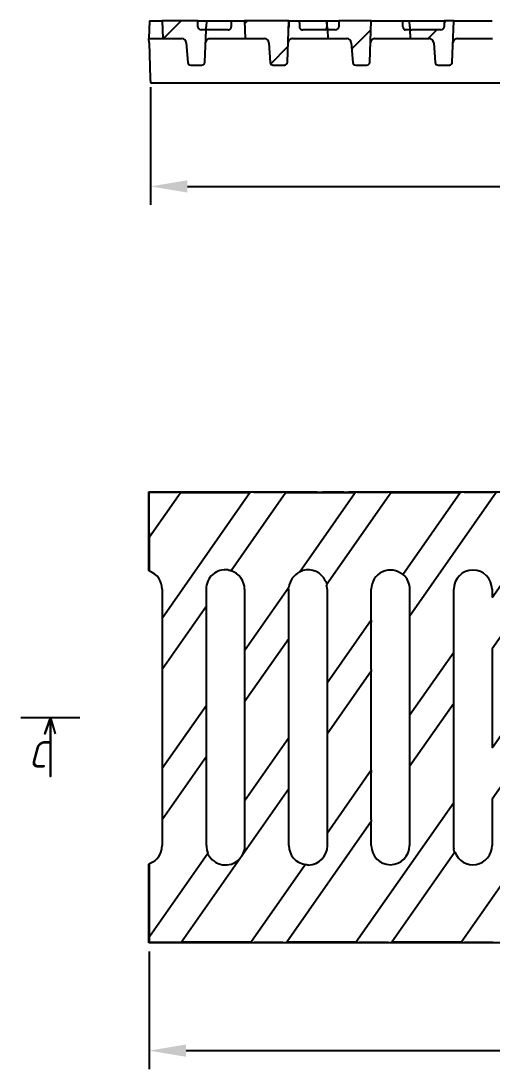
# Model space of a CAD drawing. Header units: millimetres. Extents: x 29006 to 29645, y 5570 to 5801.
# Drawn here: x 29163.6 to 29195.6, y 5722.7 to 5793.9 of the extents above; entities that cross this region are included whole.
import ezdxf

# ---------------------------------------------------------------- set-up
doc = ezdxf.new("R2010")
doc.units = ezdxf.units.MM
doc.styles.add('GOST-2.304_Type-B_italic', font='')
doc.styles.get('GOST-2.304_Type-B_italic').set_extended_font_data('GOST Common', italic=True)
doc.dimstyles.new('ISO-25', dxfattribs={"dimtxt": 2.5, "dimasz": 2.5, "dimexe": 1.25, "dimexo": 0.625, "dimtad": 1, "dimtoh": 1, "dimtxsty": 'GOST-2.304_Type-B_italic', "dimcen": 2.5, "dimadec": 0, "dimazin": 0, "dimtfac": 1, "dimtmove": 0, "dimatfit": 3, "dimfxl": 1, "dimarcsym": 0})

# ---------------------------------------------------------------- blocks, each defined once
blk = doc.blocks.new('*D35')
at = {"color": 0, "lineweight": -2, "transparency": 16777216}
for p, q in [((29172.349, 5730.704), (29172.349, 5722.716)), ((29272.328, 5730.662), (29272.328, 5722.716)), ((29174.849, 5723.966), (29269.828, 5723.966))]:
    blk.add_line(p, q, dxfattribs=at)
at = {"color": 0, "transparency": 16777216}
for points in [[(29174.849, 5724.383), (29174.849, 5723.549), (29172.349, 5723.966)], [(29269.828, 5724.383), (29269.828, 5723.549), (29272.328, 5723.966)]]:
    blk.add_solid(points, dxfattribs=at)
at = {"layer": 'Defpoints', "color": 0, "transparency": 16777216}
for p in [(29172.349, 5731.329), (29272.328, 5731.287), (29272.328, 5723.966)]:
    blk.add_point(p, dxfattribs=at)
at = {"color": 0, "transparency": 16777216, "insert": (29222.339, 5725.841), "char_height": 2.5, "attachment_point": 5, "style": 'GOST-2.304_Type-B_italic'}
blk.add_mtext('500', dxfattribs=at)
blk = doc.blocks.new('*D16')
at = {"color": 0, "lineweight": -2, "transparency": 16777216}
for p, q in [((29172.444, 5789.367), (29172.444, 5781.379)), ((29272.423, 5789.325), (29272.423, 5781.379)), ((29174.944, 5782.629), (29269.923, 5782.629))]:
    blk.add_line(p, q, dxfattribs=at)
at = {"color": 0, "transparency": 16777216}
for points in [[(29174.944, 5783.046), (29174.944, 5782.212), (29172.444, 5782.629)], [(29269.923, 5783.046), (29269.923, 5782.212), (29272.423, 5782.629)]]:
    blk.add_solid(points, dxfattribs=at)
at = {"layer": 'Defpoints', "color": 0, "transparency": 16777216}
for p in [(29172.444, 5789.992), (29272.423, 5789.95), (29272.423, 5782.629)]:
    blk.add_point(p, dxfattribs=at)
at = {"color": 0, "transparency": 16777216, "insert": (29222.433, 5784.504), "char_height": 2.5, "attachment_point": 5, "style": 'GOST-2.304_Type-B_italic'}
blk.add_mtext('500', dxfattribs=at)

msp = doc.modelspace()

# ---------------------------------------------------------------- linework, layer by layer
at = {"color": 0}
for p, q in [((29172.37, 5793.86), (29172.328, 5792.66)), ((29172.37, 5793.86), (29173.228, 5793.86)), ((29173.228, 5793.86), (29173.27, 5792.66)), ((29175.648, 5793.86), (29173.228, 5793.86)), ((29175.648, 5793.46), (29175.648, 5793.86)), ((29175.648, 5793.86), (29176.228, 5793.86)), ((29176.207, 5793.26), (29175.892, 5793.26)), ((29176.13, 5791.053), (29176.207, 5793.26)), ((29176.207, 5793.26), (29176.214, 5793.46)), ((29177.713, 5793.26), (29176.207, 5793.26)), ((29176.228, 5793.86), (29176.214, 5793.46)), ((29176.228, 5793.86), (29177.911, 5793.86)), ((29177.713, 5793.26), (29177.726, 5793.26)), ((29177.726, 5793.26), (29177.74, 5793.262)), ((29177.74, 5793.262), (29177.753, 5793.263)), ((29177.753, 5793.263), (29177.766, 5793.266)), ((29177.766, 5793.266), (29177.78, 5793.27)), ((29177.78, 5793.27), (29177.793, 5793.274)), ((29177.793, 5793.274), (29177.805, 5793.279)), ((29177.805, 5793.279), (29177.817, 5793.285)), ((29177.817, 5793.285), (29177.829, 5793.292)), ((29177.829, 5793.292), (29177.84, 5793.299)), ((29177.84, 5793.299), (29177.85, 5793.307)), ((29177.85, 5793.307), (29177.86, 5793.316)), ((29177.86, 5793.316), (29177.869, 5793.325)), ((29177.869, 5793.325), (29177.878, 5793.335)), ((29177.878, 5793.335), (29177.886, 5793.345)), ((29177.886, 5793.345), (29177.893, 5793.357)), ((29177.893, 5793.357), (29177.899, 5793.369)), ((29177.899, 5793.369), (29177.905, 5793.381)), ((29177.905, 5793.381), (29177.91, 5793.394)), ((29177.91, 5793.394), (29177.914, 5793.407)), ((29177.911, 5793.86), (29178.828, 5793.86)), ((29177.911, 5793.86), (29177.92, 5793.46)), ((29177.914, 5793.407), (29177.917, 5793.42)), ((29177.917, 5793.42), (29177.919, 5793.434)), ((29177.919, 5793.434), (29177.92, 5793.447)), ((29177.92, 5793.447), (29177.92, 5793.46)), ((29181.828, 5793.86), (29178.828, 5793.86)), ((29178.828, 5793.86), (29178.87, 5792.66)), ((29181.73, 5791.053), (29181.828, 5793.86)), ((29181.808, 5793.29), (29181.809, 5793.293)), ((29181.808, 5793.287), (29181.808, 5793.29)), ((29181.808, 5793.284), (29181.808, 5793.287)), ((29181.808, 5793.281), (29181.808, 5793.284)), ((29181.808, 5793.278), (29181.808, 5793.281)), ((29181.809, 5793.3), (29181.81, 5793.304)), ((29181.809, 5793.297), (29181.809, 5793.3)), ((29181.809, 5793.293), (29181.809, 5793.297)), ((29181.81, 5793.311), (29181.811, 5793.315)), ((29181.81, 5793.307), (29181.81, 5793.311)), ((29181.81, 5793.304), (29181.81, 5793.307)), ((29181.811, 5793.32), (29181.812, 5793.324)), ((29181.811, 5793.315), (29181.811, 5793.32)), ((29181.812, 5793.332), (29181.813, 5793.337)), ((29181.812, 5793.328), (29181.812, 5793.332)), ((29181.812, 5793.324), (29181.812, 5793.328)), ((29181.813, 5793.342), (29181.814, 5793.346)), ((29181.813, 5793.337), (29181.813, 5793.342)), ((29181.814, 5793.356), (29181.815, 5793.362)), ((29181.814, 5793.351), (29181.814, 5793.356)), ((29181.814, 5793.346), (29181.814, 5793.351)), ((29181.815, 5793.373), (29181.816, 5793.378)), ((29181.815, 5793.367), (29181.815, 5793.373)), ((29181.815, 5793.362), (29181.815, 5793.367)), ((29181.817, 5793.419), (29181.816, 5793.399)), ((29181.816, 5793.399), (29181.816, 5793.378)), ((29181.818, 5793.44), (29181.817, 5793.419)), ((29181.819, 5793.46), (29181.818, 5793.44)), ((29181.82, 5793.481), (29181.819, 5793.46)), ((29181.821, 5793.521), (29181.82, 5793.501)), ((29181.82, 5793.501), (29181.82, 5793.481)), ((29181.822, 5793.542), (29181.821, 5793.521)), ((29181.823, 5793.562), (29181.822, 5793.542)), ((29181.824, 5793.582), (29181.823, 5793.562)), ((29181.825, 5793.602), (29181.824, 5793.582)), ((29181.826, 5793.642), (29181.825, 5793.622)), ((29181.825, 5793.622), (29181.825, 5793.602)), ((29181.827, 5793.662), (29181.826, 5793.642)), ((29181.828, 5793.682), (29181.827, 5793.662)), ((29181.828, 5793.86), (29181.835, 5793.86)), ((29181.829, 5793.702), (29181.828, 5793.682)), ((29181.83, 5793.742), (29181.829, 5793.722)), ((29181.829, 5793.722), (29181.829, 5793.702)), ((29181.831, 5793.762), (29181.83, 5793.742)), ((29181.832, 5793.781), (29181.831, 5793.762)), ((29181.833, 5793.801), (29181.832, 5793.781)), ((29181.834, 5793.84), (29181.833, 5793.821)), ((29181.833, 5793.821), (29181.833, 5793.801)), ((29181.835, 5793.86), (29181.834, 5793.84)), ((29181.835, 5793.86), (29182.558, 5793.86)), ((29182.558, 5793.86), (29184.393, 5793.86)), ((29182.559, 5793.84), (29182.558, 5793.86)), ((29182.56, 5793.821), (29182.559, 5793.84)), ((29182.561, 5793.801), (29182.56, 5793.821)), ((29182.562, 5793.781), (29182.561, 5793.801)), ((29182.562, 5793.762), (29182.562, 5793.781)), ((29182.563, 5793.742), (29182.562, 5793.762)), ((29182.564, 5793.722), (29182.563, 5793.742)), ((29182.565, 5793.702), (29182.564, 5793.722)), ((29182.566, 5793.682), (29182.565, 5793.702)), ((29182.567, 5793.662), (29182.566, 5793.682)), ((29182.567, 5793.642), (29182.567, 5793.662)), ((29182.568, 5793.622), (29182.567, 5793.642)), ((29182.569, 5793.602), (29182.568, 5793.622)), ((29182.57, 5793.582), (29182.569, 5793.602)), ((29182.571, 5793.562), (29182.57, 5793.582)), ((29182.571, 5793.542), (29182.571, 5793.562)), ((29182.572, 5793.521), (29182.571, 5793.542)), ((29182.573, 5793.501), (29182.572, 5793.521)), ((29182.574, 5793.481), (29182.573, 5793.501)), ((29182.575, 5793.46), (29182.574, 5793.481)), ((29182.575, 5793.44), (29182.575, 5793.46)), ((29182.576, 5793.419), (29182.575, 5793.44)), ((29182.577, 5793.399), (29182.576, 5793.419)), ((29182.578, 5793.378), (29182.577, 5793.399)), ((29182.578, 5793.378), (29182.579, 5793.369)), ((29182.579, 5793.369), (29182.581, 5793.36)), ((29182.581, 5793.36), (29182.584, 5793.352)), ((29182.584, 5793.352), (29182.588, 5793.344)), ((29182.588, 5793.344), (29182.593, 5793.336)), ((29182.593, 5793.336), (29182.598, 5793.329)), ((29182.598, 5793.329), (29182.604, 5793.323)), ((29182.604, 5793.323), (29182.611, 5793.316)), ((29182.611, 5793.316), (29182.618, 5793.31)), ((29182.618, 5793.31), (29182.626, 5793.304)), ((29182.626, 5793.304), (29182.634, 5793.299)), ((29182.634, 5793.299), (29182.643, 5793.294)), ((29182.643, 5793.294), (29182.652, 5793.289)), ((29182.652, 5793.289), (29182.662, 5793.284)), ((29182.662, 5793.284), (29182.672, 5793.28)), ((29182.672, 5793.28), (29182.683, 5793.276)), ((29182.683, 5793.276), (29182.694, 5793.272)), ((29182.694, 5793.272), (29182.705, 5793.269)), ((29182.705, 5793.269), (29182.716, 5793.266)), ((29182.716, 5793.266), (29182.728, 5793.264)), ((29182.728, 5793.264), (29182.74, 5793.262)), ((29182.74, 5793.262), (29182.752, 5793.261)), ((29182.752, 5793.261), (29182.764, 5793.26)), ((29182.764, 5793.26), (29182.776, 5793.26)), ((29184.326, 5793.26), (29182.776, 5793.26)), ((29184.326, 5793.26), (29184.332, 5793.26)), ((29184.332, 5793.26), (29184.338, 5793.262)), ((29184.338, 5793.262), (29184.344, 5793.264)), ((29184.344, 5793.264), (29184.349, 5793.266)), ((29184.349, 5793.266), (29184.355, 5793.27)), ((29184.355, 5793.27), (29184.36, 5793.274)), ((29184.36, 5793.274), (29184.365, 5793.279)), ((29184.365, 5793.279), (29184.369, 5793.285)), ((29184.369, 5793.285), (29184.374, 5793.291)), ((29184.374, 5793.291), (29184.378, 5793.298)), ((29184.378, 5793.298), (29184.382, 5793.306)), ((29184.382, 5793.306), (29184.385, 5793.314)), ((29184.385, 5793.314), (29184.388, 5793.323)), ((29184.388, 5793.323), (29184.391, 5793.333)), ((29184.391, 5793.333), (29184.393, 5793.343)), ((29184.393, 5793.86), (29184.428, 5793.86)), ((29184.393, 5793.86), (29184.393, 5793.844)), ((29184.393, 5793.844), (29184.393, 5793.827)), ((29184.393, 5793.827), (29184.394, 5793.81)), ((29184.393, 5793.343), (29184.396, 5793.354)), ((29184.394, 5793.81), (29184.394, 5793.794)), ((29184.394, 5793.794), (29184.395, 5793.777)), ((29184.395, 5793.777), (29184.395, 5793.761)), ((29184.395, 5793.761), (29184.396, 5793.744)), ((29184.396, 5793.744), (29184.396, 5793.728)), ((29184.396, 5793.728), (29184.397, 5793.711)), ((29184.396, 5793.354), (29184.398, 5793.365)), ((29184.397, 5793.711), (29184.397, 5793.694)), ((29184.397, 5793.694), (29184.397, 5793.678)), ((29184.397, 5793.678), (29184.398, 5793.661)), ((29184.398, 5793.661), (29184.398, 5793.644)), ((29184.398, 5793.644), (29184.399, 5793.628)), ((29184.398, 5793.365), (29184.4, 5793.378)), ((29184.399, 5793.628), (29184.399, 5793.611)), ((29184.399, 5793.611), (29184.4, 5793.594)), ((29184.4, 5793.594), (29184.4, 5793.578)), ((29184.4, 5793.578), (29184.401, 5793.561)), ((29184.4, 5793.378), (29184.401, 5793.391)), ((29184.401, 5793.561), (29184.401, 5793.544)), ((29184.401, 5793.544), (29184.401, 5793.527)), ((29184.401, 5793.527), (29184.402, 5793.51)), ((29184.401, 5793.391), (29184.402, 5793.404)), ((29184.402, 5793.51), (29184.402, 5793.494)), ((29184.402, 5793.494), (29184.403, 5793.477)), ((29184.402, 5793.404), (29184.403, 5793.418)), ((29184.403, 5793.477), (29184.403, 5793.46)), ((29184.403, 5793.446), (29184.403, 5793.46)), ((29184.403, 5793.432), (29184.403, 5793.446)), ((29184.403, 5793.418), (29184.403, 5793.432)), ((29184.428, 5793.86), (29185.23, 5793.86)), ((29184.442, 5793.46), (29184.428, 5793.86)), ((29184.442, 5793.46), (29184.449, 5793.26)), ((29184.986, 5793.26), (29184.449, 5793.26)), ((29184.449, 5793.26), (29184.47, 5792.66)), ((29187.428, 5793.86), (29185.23, 5793.86)), ((29185.23, 5793.86), (29185.23, 5793.46)), ((29187.33, 5791.053), (29187.428, 5793.86)), ((29187.428, 5793.86), (29189.572, 5793.86)), ((29189.572, 5793.86), (29190.028, 5793.86)), ((29189.58, 5793.46), (29189.572, 5793.86)), ((29189.58, 5793.46), (29189.581, 5793.447)), ((29189.581, 5793.447), (29189.582, 5793.434)), ((29189.582, 5793.434), (29189.584, 5793.421)), ((29189.584, 5793.421), (29189.587, 5793.408)), ((29189.587, 5793.408), (29189.59, 5793.396)), ((29189.59, 5793.396), (29189.594, 5793.383)), ((29189.594, 5793.383), (29189.598, 5793.371)), ((29189.598, 5793.371), (29189.603, 5793.359)), ((29189.603, 5793.359), (29189.609, 5793.348)), ((29189.609, 5793.348), (29189.615, 5793.337)), ((29189.615, 5793.337), (29189.621, 5793.327)), ((29189.621, 5793.327), (29189.628, 5793.318)), ((29189.628, 5793.318), (29189.635, 5793.309)), ((29189.635, 5793.309), (29189.642, 5793.301)), ((29189.642, 5793.301), (29189.65, 5793.294)), ((29189.65, 5793.294), (29189.659, 5793.287)), ((29189.659, 5793.287), (29189.667, 5793.28)), ((29189.667, 5793.28), (29189.676, 5793.275)), ((29189.676, 5793.275), (29189.685, 5793.27)), ((29189.685, 5793.27), (29189.694, 5793.267)), ((29189.694, 5793.267), (29189.702, 5793.264)), ((29189.702, 5793.264), (29189.711, 5793.262)), ((29189.711, 5793.262), (29189.72, 5793.26)), ((29189.72, 5793.26), (29189.728, 5793.26)), ((29190.049, 5793.26), (29189.728, 5793.26)), ((29190.028, 5793.86), (29192.37, 5793.86)), ((29190.042, 5793.46), (29190.028, 5793.86)), ((29190.042, 5793.46), (29190.048, 5793.288)), ((29190.048, 5793.288), (29190.07, 5792.66)), ((29192.126, 5793.26), (29190.173, 5793.26)), ((29193.028, 5793.86), (29192.37, 5793.86)), ((29192.37, 5793.86), (29192.37, 5793.46)), ((29192.93, 5791.053), (29193.028, 5793.86)), ((29193.028, 5793.86), (29195.628, 5793.86)), ((29172.328, 5792.66), (29173.27, 5792.66)), ((29172.338, 5792.371), (29172.328, 5792.66)), ((29173.27, 5792.66), (29174.568, 5792.66)), ((29176.245, 5792.552), (29176.234, 5792.537)), ((29176.258, 5792.567), (29176.245, 5792.552)), ((29176.272, 5792.58), (29176.258, 5792.567)), ((29176.287, 5792.593), (29176.272, 5792.58)), ((29176.303, 5792.605), (29176.287, 5792.593)), ((29176.32, 5792.616), (29176.303, 5792.605)), ((29176.337, 5792.626), (29176.32, 5792.616)), ((29176.356, 5792.635), (29176.337, 5792.626)), ((29176.375, 5792.643), (29176.356, 5792.635)), ((29176.395, 5792.649), (29176.375, 5792.643)), ((29176.414, 5792.654), (29176.395, 5792.649)), ((29176.435, 5792.657), (29176.414, 5792.654)), ((29176.455, 5792.659), (29176.435, 5792.657)), ((29176.476, 5792.66), (29176.455, 5792.659)), ((29176.476, 5792.66), (29178.87, 5792.66)), ((29178.87, 5792.66), (29180.168, 5792.66)), ((29181.845, 5792.552), (29181.834, 5792.537)), ((29181.858, 5792.567), (29181.845, 5792.552)), ((29181.872, 5792.58), (29181.858, 5792.567)), ((29181.887, 5792.593), (29181.872, 5792.58)), ((29181.903, 5792.605), (29181.887, 5792.593)), ((29181.92, 5792.616), (29181.903, 5792.605)), ((29181.937, 5792.626), (29181.92, 5792.616)), ((29181.956, 5792.635), (29181.937, 5792.626)), ((29181.975, 5792.643), (29181.956, 5792.635)), ((29181.995, 5792.649), (29181.975, 5792.643)), ((29182.014, 5792.654), (29181.995, 5792.649)), ((29182.035, 5792.657), (29182.014, 5792.654)), ((29182.055, 5792.659), (29182.035, 5792.657)), ((29182.076, 5792.66), (29182.055, 5792.659)), ((29182.076, 5792.66), (29184.47, 5792.66)), ((29184.47, 5792.66), (29185.768, 5792.66)), ((29187.445, 5792.552), (29187.434, 5792.537)), ((29187.458, 5792.567), (29187.445, 5792.552)), ((29187.472, 5792.58), (29187.458, 5792.567)), ((29187.487, 5792.593), (29187.472, 5792.58)), ((29187.503, 5792.605), (29187.487, 5792.593)), ((29187.52, 5792.616), (29187.503, 5792.605)), ((29187.538, 5792.626), (29187.52, 5792.616)), ((29187.556, 5792.635), (29187.538, 5792.626)), ((29187.575, 5792.643), (29187.556, 5792.635)), ((29187.595, 5792.649), (29187.575, 5792.643)), ((29187.614, 5792.654), (29187.595, 5792.649)), ((29187.635, 5792.657), (29187.614, 5792.654)), ((29187.655, 5792.659), (29187.635, 5792.657)), ((29187.676, 5792.66), (29187.655, 5792.659)), ((29187.676, 5792.66), (29190.07, 5792.66)), ((29190.07, 5792.66), (29191.368, 5792.66)), ((29193.045, 5792.552), (29193.034, 5792.537)), ((29193.058, 5792.567), (29193.045, 5792.552)), ((29193.072, 5792.58), (29193.058, 5792.567)), ((29193.087, 5792.593), (29193.072, 5792.58)), ((29193.103, 5792.605), (29193.087, 5792.593)), ((29193.12, 5792.616), (29193.103, 5792.605)), ((29193.138, 5792.626), (29193.12, 5792.616)), ((29193.156, 5792.635), (29193.138, 5792.626)), ((29193.175, 5792.643), (29193.156, 5792.635)), ((29193.195, 5792.649), (29193.175, 5792.643)), ((29193.214, 5792.654), (29193.195, 5792.649)), ((29193.235, 5792.657), (29193.214, 5792.654)), ((29193.255, 5792.659), (29193.235, 5792.657)), ((29193.276, 5792.66), (29193.255, 5792.659)), ((29193.276, 5792.66), (29195.67, 5792.66)), ((29172.338, 5792.371), (29172.423, 5789.95)), ((29174.867, 5792.383), (29174.969, 5791.045)), ((29176.177, 5792.388), (29176.176, 5792.371)), ((29176.179, 5792.406), (29176.177, 5792.388)), ((29176.182, 5792.423), (29176.179, 5792.406)), ((29176.187, 5792.44), (29176.182, 5792.423)), ((29176.192, 5792.457), (29176.187, 5792.44)), ((29176.198, 5792.474), (29176.192, 5792.457)), ((29176.205, 5792.49), (29176.198, 5792.474)), ((29176.214, 5792.506), (29176.205, 5792.49)), ((29176.223, 5792.522), (29176.214, 5792.506)), ((29176.234, 5792.537), (29176.223, 5792.522)), ((29180.467, 5792.383), (29180.569, 5791.045)), ((29181.777, 5792.388), (29181.776, 5792.371)), ((29181.779, 5792.406), (29181.777, 5792.388)), ((29181.782, 5792.423), (29181.779, 5792.406)), ((29181.787, 5792.44), (29181.782, 5792.423)), ((29181.792, 5792.457), (29181.787, 5792.44)), ((29181.798, 5792.474), (29181.792, 5792.457)), ((29181.805, 5792.49), (29181.798, 5792.474)), ((29181.814, 5792.506), (29181.805, 5792.49)), ((29181.823, 5792.522), (29181.814, 5792.506)), ((29181.834, 5792.537), (29181.823, 5792.522)), ((29186.067, 5792.383), (29186.169, 5791.045)), ((29187.377, 5792.388), (29187.376, 5792.371)), ((29187.379, 5792.406), (29187.377, 5792.388)), ((29187.382, 5792.423), (29187.379, 5792.406)), ((29187.387, 5792.44), (29187.382, 5792.423)), ((29187.392, 5792.457), (29187.387, 5792.44)), ((29187.398, 5792.474), (29187.392, 5792.457)), ((29187.406, 5792.49), (29187.398, 5792.474)), ((29187.414, 5792.506), (29187.406, 5792.49)), ((29187.423, 5792.522), (29187.414, 5792.506)), ((29187.434, 5792.537), (29187.423, 5792.522)), ((29191.667, 5792.383), (29191.769, 5791.045)), ((29192.977, 5792.388), (29192.976, 5792.371)), ((29192.979, 5792.406), (29192.977, 5792.388)), ((29192.982, 5792.423), (29192.979, 5792.406)), ((29192.987, 5792.44), (29192.982, 5792.423)), ((29192.992, 5792.457), (29192.987, 5792.44)), ((29192.998, 5792.474), (29192.992, 5792.457)), ((29193.006, 5792.49), (29192.998, 5792.474)), ((29193.014, 5792.506), (29193.006, 5792.49)), ((29193.023, 5792.522), (29193.014, 5792.506)), ((29193.034, 5792.537), (29193.023, 5792.522)), ((29175.169, 5790.86), (29175.93, 5790.86)), ((29180.769, 5790.86), (29181.53, 5790.86)), ((29186.369, 5790.86), (29187.13, 5790.86)), ((29191.969, 5790.86), (29192.73, 5790.86)), ((29172.423, 5789.95), (29172.433, 5789.66)), ((29172.433, 5789.66), (29196.852, 5789.66)), ((29172.328, 5761.887), (29183.541, 5761.887)), ((29172.328, 5761.887), (29172.349, 5761.866)), ((29172.328, 5760.285), (29172.328, 5761.887)), ((29172.349, 5761.866), (29174.264, 5761.866)), ((29172.349, 5759.13), (29172.349, 5761.866)), ((29174.494, 5761.845), (29172.37, 5758.812)), ((29173.228, 5753.327), (29179.192, 5761.845)), ((29174.503, 5761.859), (29174.494, 5761.845)), ((29174.494, 5761.845), (29179.192, 5761.845)), ((29181.634, 5761.845), (29177.911, 5756.529)), ((29179.192, 5761.845), (29179.202, 5761.859)), ((29179.451, 5761.866), (29181.404, 5761.866)), ((29181.644, 5761.859), (29181.634, 5761.845)), ((29181.634, 5761.845), (29186.332, 5761.845)), ((29182.558, 5756.455), (29186.332, 5761.845)), ((29184.311, 5761.887), (29185.345, 5761.887)), ((29188.774, 5761.845), (29184.393, 5755.588)), ((29186.115, 5761.887), (29208.541, 5761.887)), ((29186.332, 5761.845), (29186.344, 5761.862)), ((29186.491, 5761.866), (29188.544, 5761.866)), ((29188.784, 5761.859), (29188.774, 5761.845)), ((29188.774, 5761.845), (29193.472, 5761.845)), ((29189.572, 5756.275), (29193.472, 5761.845)), ((29195.914, 5761.845), (29190.028, 5753.439)), ((29193.472, 5761.845), (29193.482, 5761.859)), ((29193.731, 5761.866), (29195.684, 5761.866)), ((29195.628, 5754.727), (29200.612, 5761.845)), ((29172.328, 5758.192), (29172.328, 5760.285)), ((29172.37, 5758.812), (29172.356, 5758.792)), ((29172.37, 5756.509), (29172.37, 5758.812)), ((29172.328, 5756.568), (29172.328, 5758.192)), ((29198.659, 5755.568), (29195.628, 5751.24)), ((29173.228, 5755.287), (29173.228, 5753.327)), ((29176.207, 5755.287), (29176.207, 5754.443)), ((29178.828, 5751.128), (29181.835, 5755.422)), ((29178.828, 5755.287), (29178.828, 5751.128)), ((29181.807, 5755.176), (29181.807, 5752.244)), ((29184.428, 5755.287), (29184.428, 5748.928)), ((29187.428, 5753.213), (29187.428, 5755.287)), ((29190.049, 5753.818), (29190.049, 5755.287)), ((29193.028, 5751.013), (29193.028, 5755.287)), ((29195.628, 5755.287), (29195.628, 5754.727)), ((29176.228, 5754.125), (29173.228, 5749.84)), ((29176.228, 5747.414), (29176.228, 5754.125)), ((29190.028, 5753.439), (29190.028, 5746.729)), ((29173.249, 5750.219), (29173.249, 5753.008)), ((29184.428, 5748.928), (29187.428, 5753.213)), ((29187.407, 5752.834), (29187.407, 5750.045)), ((29181.828, 5751.925), (29178.828, 5747.641)), ((29181.828, 5745.215), (29181.828, 5751.925)), ((29178.849, 5748.019), (29178.849, 5750.952)), ((29190.028, 5746.729), (29193.028, 5751.013)), ((29193.007, 5750.635), (29193.007, 5747.845)), ((29195.628, 5751.24), (29195.628, 5744.53)), ((29173.228, 5749.84), (29173.228, 5743.13)), ((29187.428, 5749.726), (29184.428, 5745.441)), ((29187.428, 5743.016), (29187.428, 5749.726)), ((29184.449, 5745.82), (29184.449, 5748.609)), ((29195.628, 5744.53), (29198.628, 5748.814)), ((29173.228, 5743.13), (29176.228, 5747.414)), ((29176.207, 5747.036), (29176.207, 5744.246)), ((29178.828, 5747.641), (29178.828, 5740.931)), ((29193.028, 5747.526), (29190.028, 5743.242)), ((29193.028, 5740.816), (29193.028, 5747.526)), ((29190.049, 5743.621), (29190.049, 5746.41)), ((29178.828, 5740.931), (29181.828, 5745.215)), ((29184.428, 5745.441), (29184.428, 5738.731)), ((29198.628, 5745.327), (29195.628, 5741.043)), ((29181.807, 5744.836), (29181.807, 5741.698)), ((29176.228, 5743.928), (29173.228, 5739.643)), ((29176.228, 5737.887), (29176.228, 5743.928)), ((29173.249, 5740.022), (29173.249, 5742.811)), ((29184.428, 5738.731), (29187.428, 5743.016)), ((29190.028, 5743.242), (29190.028, 5737.887)), ((29187.407, 5742.637), (29187.407, 5739.848)), ((29181.828, 5741.728), (29174.546, 5731.329)), ((29181.828, 5737.887), (29181.828, 5741.728)), ((29178.849, 5737.887), (29178.849, 5740.612)), ((29186.385, 5731.329), (29193.028, 5740.816)), ((29195.628, 5741.043), (29195.628, 5737.887)), ((29193.007, 5740.438), (29193.007, 5737.887)), ((29173.228, 5739.643), (29173.228, 5737.887)), ((29187.428, 5739.529), (29181.686, 5731.329)), ((29187.428, 5737.887), (29187.428, 5739.529)), ((29193.525, 5731.329), (29198.628, 5738.617)), ((29184.449, 5737.887), (29184.449, 5738.412)), ((29172.37, 5731.707), (29176.335, 5737.37)), ((29193.107, 5737.442), (29188.826, 5731.329)), ((29172.328, 5734.981), (29172.328, 5736.606)), ((29172.37, 5731.707), (29172.37, 5736.664)), ((29179.245, 5731.329), (29182.936, 5736.601)), ((29172.328, 5732.889), (29172.328, 5734.981)), ((29172.328, 5731.287), (29172.328, 5732.889)), ((29172.356, 5731.688), (29172.37, 5731.707)), ((29172.328, 5731.287), (29172.349, 5731.308)), ((29183.541, 5731.287), (29172.328, 5731.287)), ((29172.349, 5731.308), (29172.349, 5731.329)), ((29174.531, 5731.308), (29172.349, 5731.308)), ((29174.546, 5731.329), (29174.531, 5731.308)), ((29179.245, 5731.329), (29174.546, 5731.329)), ((29179.235, 5731.315), (29179.245, 5731.329)), ((29181.427, 5731.308), (29179.474, 5731.308)), ((29181.686, 5731.329), (29181.676, 5731.315)), ((29186.385, 5731.329), (29181.686, 5731.329)), ((29185.345, 5731.287), (29184.311, 5731.287)), ((29208.541, 5731.287), (29186.115, 5731.287)), ((29186.375, 5731.315), (29186.385, 5731.329)), ((29188.567, 5731.308), (29186.614, 5731.308)), ((29188.826, 5731.329), (29188.816, 5731.315)), ((29193.525, 5731.329), (29188.826, 5731.329)), ((29193.515, 5731.315), (29193.525, 5731.329)), ((29195.707, 5731.308), (29193.754, 5731.308))]:
    msp.add_line(p, q, dxfattribs=at)
at = {"color": 0, "linetype": 'Continuous'}
for p, q in [((29173.328, 5792.66), (29174.528, 5793.86)), ((29178.834, 5793.677), (29179.018, 5793.86)), ((29186.099, 5791.961), (29187.407, 5793.269)), ((29191.288, 5792.66), (29191.888, 5793.26)), ((29192.37, 5793.742), (29192.488, 5793.86)), ((29180.6, 5790.952), (29181.767, 5792.119))]:
    msp.add_line(p, q, dxfattribs=at)
at = {"color": 0, "flags": 128}
for points in [[(29183.541, 5761.887), (29183.569, 5761.887), (29183.597, 5761.887), (29183.626, 5761.886), (29183.655, 5761.886), (29183.685, 5761.886), (29183.716, 5761.886), (29183.747, 5761.886), (29183.779, 5761.885), (29183.812, 5761.885), (29183.847, 5761.885), (29183.881, 5761.885), (29183.916, 5761.885), (29183.951, 5761.885), (29183.986, 5761.885), (29184.021, 5761.885), (29184.056, 5761.885), (29184.09, 5761.885), (29184.124, 5761.886), (29184.158, 5761.886), (29184.19, 5761.886), (29184.222, 5761.886), (29184.252, 5761.887), (29184.282, 5761.887), (29184.311, 5761.887)], [(29185.345, 5761.887), (29185.373, 5761.887), (29185.401, 5761.887), (29185.43, 5761.886), (29185.459, 5761.886), (29185.489, 5761.886), (29185.52, 5761.886), (29185.551, 5761.886), (29185.583, 5761.885), (29185.617, 5761.885), (29185.651, 5761.885), (29185.686, 5761.885), (29185.721, 5761.885), (29185.756, 5761.885), (29185.791, 5761.885), (29185.826, 5761.885), (29185.86, 5761.885), (29185.895, 5761.886), (29185.929, 5761.886), (29185.963, 5761.886), (29185.995, 5761.886), (29186.026, 5761.886), (29186.057, 5761.887), (29186.086, 5761.887), (29186.115, 5761.887)], [(29172.37, 5756.509), (29172.368, 5756.512), (29172.366, 5756.514), (29172.365, 5756.517), (29172.363, 5756.519), (29172.361, 5756.521), (29172.36, 5756.524), (29172.358, 5756.526), (29172.356, 5756.529), (29172.354, 5756.531), (29172.353, 5756.534), (29172.351, 5756.536), (29172.349, 5756.538), (29172.347, 5756.541), (29172.346, 5756.543), (29172.344, 5756.546), (29172.342, 5756.548), (29172.34, 5756.551), (29172.339, 5756.553), (29172.337, 5756.555), (29172.335, 5756.558), (29172.333, 5756.56), (29172.332, 5756.563), (29172.33, 5756.565), (29172.328, 5756.568)], [(29177.713, 5756.595), (29177.726, 5756.593), (29177.74, 5756.59), (29177.753, 5756.588), (29177.766, 5756.586), (29177.78, 5756.583), (29177.793, 5756.58), (29177.805, 5756.578), (29177.817, 5756.575), (29177.829, 5756.572), (29177.84, 5756.569), (29177.85, 5756.566), (29177.86, 5756.563), (29177.869, 5756.56), (29177.878, 5756.558), (29177.886, 5756.555), (29177.893, 5756.553), (29177.899, 5756.55), (29177.905, 5756.548), (29177.91, 5756.546), (29177.914, 5756.545), (29177.917, 5756.543), (29177.919, 5756.542), (29177.92, 5756.541), (29177.92, 5756.541)], [(29182.578, 5756.483), (29182.579, 5756.484), (29182.581, 5756.485), (29182.584, 5756.487), (29182.588, 5756.489), (29182.593, 5756.492), (29182.598, 5756.494), (29182.604, 5756.497), (29182.611, 5756.5), (29182.618, 5756.503), (29182.626, 5756.507), (29182.634, 5756.51), (29182.643, 5756.514), (29182.652, 5756.518), (29182.662, 5756.522), (29182.672, 5756.526), (29182.683, 5756.53), (29182.694, 5756.534), (29182.705, 5756.538), (29182.716, 5756.542), (29182.728, 5756.545), (29182.74, 5756.549), (29182.752, 5756.553), (29182.764, 5756.556), (29182.776, 5756.56)], [(29189.58, 5756.287), (29189.581, 5756.287), (29189.582, 5756.286), (29189.584, 5756.285), (29189.587, 5756.284), (29189.59, 5756.281), (29189.594, 5756.279), (29189.598, 5756.275), (29189.603, 5756.271), (29189.609, 5756.267), (29189.615, 5756.262), (29189.621, 5756.257), (29189.628, 5756.251), (29189.635, 5756.245), (29189.642, 5756.238), (29189.65, 5756.231), (29189.659, 5756.223), (29189.667, 5756.215), (29189.676, 5756.206), (29189.685, 5756.197), (29189.694, 5756.188), (29189.702, 5756.178), (29189.711, 5756.169), (29189.72, 5756.159), (29189.728, 5756.149)], [(29184.326, 5755.842), (29184.332, 5755.829), (29184.338, 5755.816), (29184.344, 5755.803), (29184.349, 5755.789), (29184.355, 5755.775), (29184.36, 5755.762), (29184.365, 5755.749), (29184.369, 5755.735), (29184.374, 5755.723), (29184.378, 5755.71), (29184.382, 5755.698), (29184.385, 5755.687), (29184.388, 5755.676), (29184.391, 5755.665), (29184.393, 5755.655), (29184.396, 5755.646), (29184.398, 5755.637), (29184.4, 5755.629), (29184.401, 5755.622), (29184.402, 5755.615), (29184.403, 5755.611), (29184.403, 5755.607), (29184.403, 5755.604), (29184.403, 5755.603)], [(29181.808, 5755.287), (29181.808, 5755.294), (29181.808, 5755.301), (29181.808, 5755.308), (29181.808, 5755.315), (29181.809, 5755.321), (29181.809, 5755.328), (29181.809, 5755.334), (29181.81, 5755.34), (29181.81, 5755.346), (29181.81, 5755.351), (29181.811, 5755.356), (29181.811, 5755.361), (29181.812, 5755.366), (29181.812, 5755.37), (29181.812, 5755.374), (29181.813, 5755.378), (29181.813, 5755.381), (29181.814, 5755.384), (29181.814, 5755.387), (29181.814, 5755.389), (29181.815, 5755.391), (29181.815, 5755.393), (29181.815, 5755.394), (29181.816, 5755.394)], [(29176.428, 5737.155), (29176.421, 5737.166), (29176.414, 5737.178), (29176.406, 5737.189), (29176.399, 5737.201), (29176.392, 5737.213), (29176.386, 5737.224), (29176.379, 5737.236), (29176.373, 5737.247), (29176.367, 5737.258), (29176.362, 5737.269), (29176.357, 5737.279), (29176.352, 5737.289), (29176.348, 5737.298), (29176.344, 5737.307), (29176.34, 5737.315), (29176.337, 5737.323), (29176.334, 5737.33), (29176.332, 5737.337), (29176.329, 5737.342), (29176.328, 5737.347), (29176.327, 5737.351), (29176.326, 5737.354), (29176.325, 5737.356), (29176.326, 5737.357)], [(29193.097, 5737.428), (29193.096, 5737.428), (29193.095, 5737.429), (29193.094, 5737.432), (29193.092, 5737.436), (29193.089, 5737.441), (29193.086, 5737.447), (29193.083, 5737.454), (29193.08, 5737.463), (29193.077, 5737.472), (29193.073, 5737.482), (29193.069, 5737.493), (29193.065, 5737.505), (29193.061, 5737.517), (29193.057, 5737.529), (29193.054, 5737.543), (29193.05, 5737.556), (29193.046, 5737.57), (29193.043, 5737.584), (29193.039, 5737.599), (29193.036, 5737.613), (29193.033, 5737.628), (29193.03, 5737.643), (29193.027, 5737.658), (29193.024, 5737.673)], [(29172.328, 5736.606), (29172.33, 5736.608), (29172.332, 5736.611), (29172.333, 5736.613), (29172.335, 5736.615), (29172.337, 5736.618), (29172.339, 5736.62), (29172.34, 5736.623), (29172.342, 5736.625), (29172.344, 5736.628), (29172.346, 5736.63), (29172.347, 5736.632), (29172.349, 5736.635), (29172.351, 5736.637), (29172.353, 5736.64), (29172.354, 5736.642), (29172.356, 5736.645), (29172.358, 5736.647), (29172.36, 5736.649), (29172.361, 5736.652), (29172.363, 5736.654), (29172.365, 5736.657), (29172.366, 5736.659), (29172.368, 5736.662), (29172.37, 5736.664)], [(29183.156, 5736.566), (29183.142, 5736.566), (29183.128, 5736.566), (29183.114, 5736.566), (29183.099, 5736.566), (29183.085, 5736.567), (29183.071, 5736.567), (29183.058, 5736.568), (29183.044, 5736.569), (29183.032, 5736.57), (29183.019, 5736.571), (29183.008, 5736.573), (29182.997, 5736.574), (29182.986, 5736.575), (29182.977, 5736.577), (29182.968, 5736.578), (29182.959, 5736.58), (29182.952, 5736.581), (29182.945, 5736.583), (29182.939, 5736.584), (29182.935, 5736.585), (29182.931, 5736.586), (29182.929, 5736.587), (29182.928, 5736.588), (29182.927, 5736.588)], [(29184.311, 5731.287), (29184.283, 5731.287), (29184.255, 5731.287), (29184.226, 5731.287), (29184.197, 5731.287), (29184.167, 5731.287), (29184.136, 5731.287), (29184.105, 5731.288), (29184.072, 5731.288), (29184.039, 5731.288), (29184.005, 5731.288), (29183.97, 5731.288), (29183.935, 5731.288), (29183.9, 5731.288), (29183.865, 5731.288), (29183.83, 5731.288), (29183.795, 5731.288), (29183.761, 5731.288), (29183.727, 5731.288), (29183.693, 5731.287), (29183.661, 5731.287), (29183.63, 5731.287), (29183.599, 5731.287), (29183.57, 5731.287), (29183.541, 5731.287)], [(29186.115, 5731.287), (29186.087, 5731.287), (29186.059, 5731.287), (29186.03, 5731.287), (29186.001, 5731.287), (29185.971, 5731.287), (29185.94, 5731.287), (29185.909, 5731.288), (29185.877, 5731.288), (29185.843, 5731.288), (29185.809, 5731.288), (29185.774, 5731.288), (29185.739, 5731.288), (29185.704, 5731.288), (29185.67, 5731.288), (29185.635, 5731.288), (29185.6, 5731.288), (29185.566, 5731.288), (29185.532, 5731.288), (29185.498, 5731.287), (29185.466, 5731.287), (29185.434, 5731.287), (29185.403, 5731.287), (29185.374, 5731.287), (29185.345, 5731.287)]]:
    msp.add_lwpolyline(points, dxfattribs=at)
at = {"color": 0, "linetype": 'ByBlock'}
for points in [[(29167.64, 5746.566), (29163.64, 5746.566)], [(29167.64, 5746.566), (29165.64, 5746.566), (29165.64, 5742.566), (29165.64, 5746.566), (29165.254, 5745.476), (29165.64, 5746.566), (29165.966, 5745.476)]]:
    msp.add_lwpolyline(points, dxfattribs=at)
at = {"color": 0}
for centre, radius, start, end in [((29174.568, 5792.36), 0.3, 4.35697, 90), ((29180.168, 5792.36), 0.3, 4.35697, 90), ((29185.768, 5792.36), 0.3, 4.35697, 90), ((29191.368, 5792.36), 0.3, 4.35697, 90), ((29175.169, 5791.06), 0.2, 184.35697, 270), ((29175.93, 5791.06), 0.2, 270, 358), ((29180.769, 5791.06), 0.2, 184.35697, 270), ((29181.53, 5791.06), 0.2, 270, 358), ((29186.369, 5791.06), 0.2, 184.35697, 270), ((29187.13, 5791.06), 0.2, 270, 358), ((29191.969, 5791.06), 0.2, 184.35697, 270), ((29192.73, 5791.06), 0.2, 270, 358), ((29171.928, 5755.287), 1.3, 0, 70.12758), ((29177.528, 5755.287), 1.321, 81.93313, 180), ((29177.528, 5755.287), 1.3, 0, 72.84268), ((29183.128, 5755.287), 1.3, 115.9842, 174.0158), ((29183.128, 5755.287), 1.321, 24.86508, 105.46949), ((29188.728, 5755.287), 1.3, 49.49721, 180), ((29194.328, 5755.287), 1.3, 0, 180), ((29183.128, 5755.287), 1.3, 0, 13.39622), ((29188.728, 5755.287), 1.321, 0, 40.77212), ((29171.928, 5737.887), 1.3, 289.87242, 0), ((29177.528, 5737.887), 1.3, 180, 203.40605), ((29177.528, 5737.887), 1.321, 328.1668, 0), ((29183.128, 5737.887), 1.3, 180, 261.51834), ((29183.128, 5737.887), 1.321, 271.21438, 0), ((29188.728, 5737.887), 1.3, 180, 0), ((29194.328, 5737.887), 1.321, 180, 189.30424), ((29194.328, 5737.887), 1.3, 200.0173, 0), ((29177.528, 5737.887), 1.321, 213.64286, 321.8332)]:
    msp.add_arc(centre, radius, start, end, dxfattribs=at)
for centre, major_axis, ratio, start_param, end_param in [((29175.892, 5793.46), (-0.244, 0), 0.819152, 0, 1.570796), ((29184.986, 5793.46), (0.244, 0), 0.819152, 4.712389, 6.283185), ((29190.173, 5793.46), (-0.244, 0), 0.819152, 1.035422, 1.570796), ((29192.126, 5793.46), (0.244, 0), 0.819152, 4.712389, 6.283185), ((29174.259, 5761.859), (0.244, 0), 0.028594, 6.263142, 7.833938), ((29179.446, 5761.859), (-0.244, 0), 0.028594, 4.692346, 6.263142), ((29181.399, 5761.859), (0.244, 0), 0.028594, 6.263142, 7.833938), ((29186.488, 5761.862), (-0.144, 0), 0.028594, 4.692346, 6.263142), ((29188.539, 5761.859), (0.244, 0), 0.028594, 6.263142, 7.833938), ((29193.726, 5761.859), (-0.244, 0), 0.028594, 4.692346, 6.263142), ((29172.356, 5759.14), (0, -0.349), 0.020013, 4.740998, 6.311794), ((29181.811, 5755.182), (0, 0.206), 0.020013, 1.039075, 1.599405), ((29176.214, 5754.453), (0, -0.349), 0.020013, 4.740998, 6.311794), ((29190.042, 5753.808), (0, -0.349), 0.020013, 0.028609, 1.599405), ((29173.242, 5752.998), (0, 0.349), 0.020013, 4.740998, 6.311794), ((29187.414, 5752.844), (0, 0.349), 0.020013, 0.028609, 1.599405), ((29181.814, 5752.254), (0, -0.349), 0.020013, 4.740998, 6.311794), ((29178.845, 5750.946), (0, 0.206), 0.020013, 4.740998, 6.311794), ((29193.014, 5750.645), (0, 0.349), 0.020013, 0.028609, 1.599405), ((29173.242, 5750.209), (0, -0.349), 0.020013, 0.028609, 1.599405), ((29187.414, 5750.055), (0, -0.349), 0.020013, 4.740998, 6.311794), ((29184.442, 5748.6), (0, 0.349), 0.020013, 4.740998, 6.311794), ((29178.842, 5748.009), (0, -0.349), 0.020013, 0.028609, 1.599405), ((29193.014, 5747.855), (0, -0.349), 0.020013, 4.740998, 6.311794), ((29176.214, 5747.046), (0, 0.349), 0.020013, 0.028609, 1.599405), ((29190.042, 5746.4), (0, 0.349), 0.020013, 4.740998, 6.311794), ((29184.442, 5745.81), (0, -0.349), 0.020013, 0.028609, 1.599405), ((29181.814, 5744.846), (0, 0.349), 0.020013, 0.028609, 1.599405), ((29176.214, 5744.256), (0, -0.349), 0.020013, 4.740998, 6.311794), ((29190.042, 5743.611), (0, -0.349), 0.020013, 0.028609, 1.599405), ((29173.242, 5742.801), (0, 0.349), 0.020013, 4.740998, 6.311794), ((29187.414, 5742.647), (0, 0.349), 0.020013, 0.028609, 1.599405), ((29178.842, 5740.602), (0, 0.349), 0.020013, 4.740998, 6.311794), ((29193.014, 5740.448), (0, 0.349), 0.020013, 0.028609, 1.599405), ((29173.242, 5740.012), (0, -0.349), 0.020013, 0.028609, 1.599405), ((29187.414, 5739.858), (0, -0.349), 0.020013, 4.740998, 6.311794), ((29184.442, 5738.403), (0, 0.349), 0.020013, 4.740998, 6.311794), ((29172.356, 5731.339), (0, 0.349), 0.020013, 0.028609, 1.599405), ((29179.479, 5731.315), (-0.244, 0), 0.028594, 6.263142, 7.833938), ((29181.432, 5731.315), (0.244, 0), 0.028594, 4.692346, 6.263142), ((29186.619, 5731.315), (-0.244, 0), 0.028594, 6.263142, 7.833938), ((29188.572, 5731.315), (0.244, 0), 0.028594, 4.692346, 6.263142), ((29193.759, 5731.315), (-0.244, 0), 0.028594, 6.263142, 7.833938)]:
    msp.add_ellipse(centre, major_axis=major_axis, ratio=ratio, start_param=start_param, end_param=end_param, dxfattribs=at)

# ---------------------------------------------------------------- texts
at = {"color": 0, "insert": (29163.046, 5744.976), "char_height": 1.8, "attachment_point": 1, "style": 'GOST-2.304_Type-B_italic'}
msp.add_mtext_dynamic_manual_height_columns(' C', width=21060, gutter_width=12.5, heights=[0], dxfattribs=at)

# ---------------------------------------------------------------- dimensions: what is measured, and where the dimension line sits
at = {"color": 0}
for base, p1, p2, picture, middle in [((29272.423, 5782.629), (29172.444, 5789.992), (29272.423, 5789.95), '*D16', (29222.433, 5784.504)), ((29272.328, 5723.966), (29172.349, 5731.329), (29272.328, 5731.287), '*D35', (29222.339, 5725.841))]:
    dim = msp.add_linear_dim(base=base, p1=p1, p2=p2, text='500', dimstyle='ISO-25', dxfattribs=at)
    dim.commit()
    dim.dimension.update_dxf_attribs({"geometry": picture, "text_midpoint": middle})

doc.saveas('drawing.dxf')
